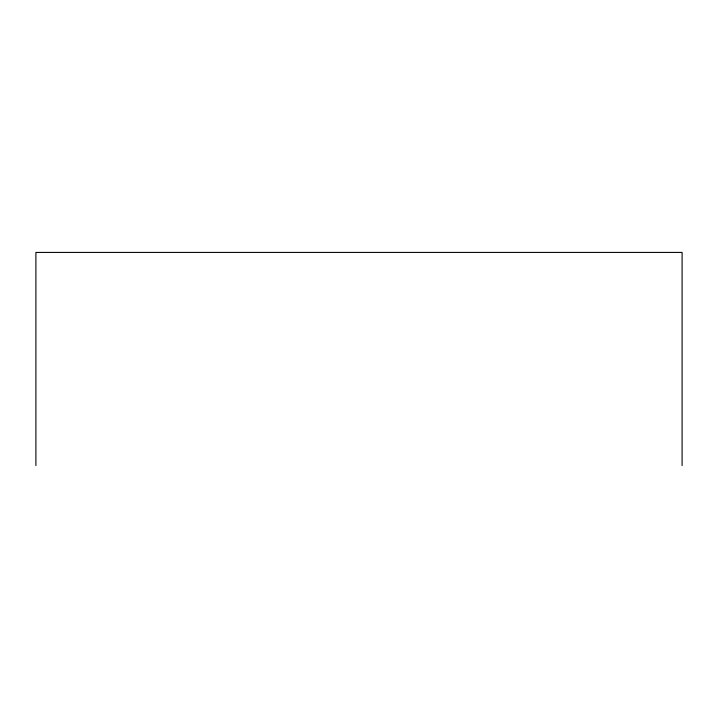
<?xml version="1.0" encoding="UTF-8"?>
<svg xmlns="http://www.w3.org/2000/svg" width="718" height="718" viewBox="0 0 718 718"><rect width="100%" height="100%" fill="white"/><g stroke="black" fill="none" stroke-linecap="round" stroke-linejoin="round"><path stroke-width="1.08" d="M682.1 465.569L682.1 252.431L35.9 252.431L35.9 465.569"/></g></svg>
